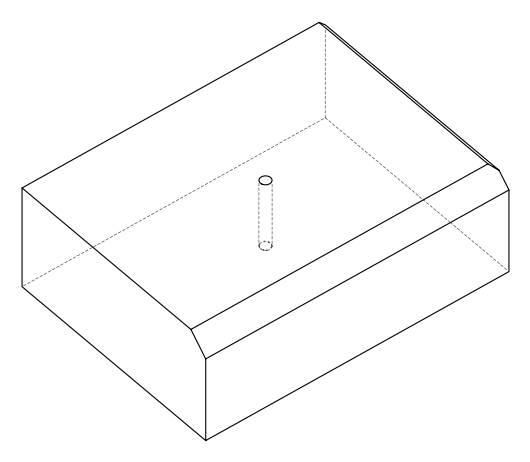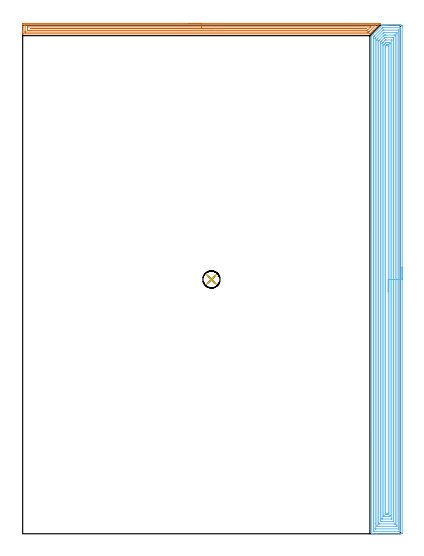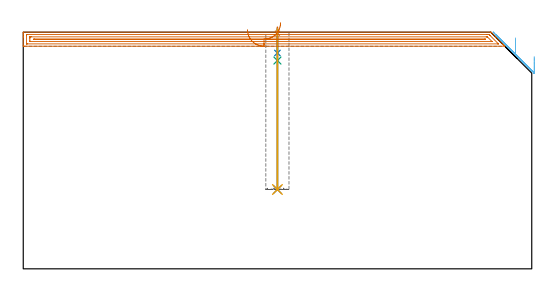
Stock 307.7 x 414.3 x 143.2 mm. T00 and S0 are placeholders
(PLAN: 7 operations, 5 tool changes, 40.8 min)
(1 SPOT_DRILL | STEP1POCKET | NXT0321_9005460120000 | 0.03 min | 3 mm3)
(2 DRILL_BLIND_HOLE_INTO_CENTER | STEP1POCKET | NXT0301_055 | 0.06 min | 635 mm3)
(3 GUN_DRILL_BLIND_HOLE | STEP1POCKET | UGT0307_005 | 0.43 min | 4427 mm3)
(4 DRILL_TO_ENLARGE_BLIND_HOLE | STEP1POCKET | UGT0301_374 | 0.39 min | 7537 mm3)
(5 BORE_BLIND_HOLE | STEP1POCKET | UGT0332_064 | 0.39 min | 2017 mm3)
(6 AREA_MILL | FG_CHAMFER_SURFACE | UGT0205_001 | 30.13 min | 127403 mm3)
(7 AREA_MILL_1 | FG_CHAMFER_SURFACE_1 | UGT0205_001 | 9.34 min | 10322 mm3)
(TOOL NXT0321_9005460120000 | NC Spot Drill, 142deg, 12mm, Carbide, Uncoated | D12 PA142 FL30 Z2)
(TOOL NXT0301_055 | Carbide Drill 8.4mm [860.1-0840-042A1-MM 2214] | D8.4 PA140 FL61 Z2)
(TOOL UGT0307_005 | Gun Drill 8.3 mm | D8.3 PA130 FL24 Z1)
(TOOL UGT0301_374 | Twist Drill Flat Bottom 13 mm | D13 PA180 FL101 Z2)
(TOOL UGT0332_064 | 14 mm Boring Bar Slip Fit | D14)
(TOOL UGT0205_001 | Chamfer Mill 20 x 3 x 45 deg. | D20 FL50 Z2)
(OP 1 SPOT_DRILL)
G17 G21 G94 G90
T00 M6
G54
G17 G0 G90 X153.8 Y207.2 S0 M3
G43 Z153.2 H0
G94 G81 G98 Z142.589 F250. R146.2
G80
M5
M2
(OP 2 DRILL_BLIND_HOLE_INTO_CENTER)
G17 G21 G94 G90
T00 M6
G54
G17 G0 G90 X153.8 Y207.2 S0 M3
G43 Z153.2 H1
G94 G81 G98 Z130.6 F250. R145.2
G80
M5
M2
(OP 3 GUN_DRILL_BLIND_HOLE)
G17 G21 G94 G90
T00 M6
G54
G17 G0 G90 X153.8 Y207.2 M8
G43 Z153.2 H0
Z140.525
S716 M3
G94 G1 Z126.025 F125. M26
G4 X.084
Z48. F250.
G4 X.084
G0 Z48.1
M5
M9
Z140.525
Z153.2
M2
(OP 4 DRILL_TO_ENLARGE_BLIND_HOLE)
G17 G21 G94 G90
T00 M6
G54
G17 G0 G90 X153.8 Y207.2 S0 M3
G43 Z153.2 H0
G94 G73 G98 Z48. F250. Q11.9 R145.2
G80
M5
M2
(OP 5 BORE_BLIND_HOLE)
G17 G21 G94 G90
T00 M6
G54
G17 G0 G90 X153.8 Y207.2 S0 M3
G43 Z153.2 H0
G94 G85 G98 Z48. F250. R145.2
G80
M5
M2
(OP 6 AREA_MILL)
G17 G21 G94 G90
T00 M6
G54
G17 G0 G90 X309.2 Y217.15 S1061 M3
G43 Z153.2 H0
Z128.4
G94 G1 Y217.112 Z127.528 F250.
Y216.998 Z126.664
Y216.809 Z125.812
Y216.547 Z124.98
Y216.213 Z124.174
Y215.81 Z123.4
Y215.342 Z122.664
Y214.81 Z121.972
Y214.221 Z121.329
Y213.578 Z120.74
Y212.886 Z120.208
Y212.15 Z119.74
Y211.376 Z119.337
Y210.57 Z119.003
Y209.738 Z118.741
Y208.887 Z118.552
Y208.022 Z118.438
Y207.15 Z118.4
Y1.039
X309.199 Y0.628 Z118.401
X309.195 Y0.15 Z118.403
X309.192 Y0.009 Z118.406
X308.724 Y0. Z118.874
X288.146 Z139.449
X285.76 Z141.835
X285.046 Z142.554
X284.785 Z142.815
X284.414 Z143.177
X284.403 Y0.007 Z143.188
X284.4 Y0.181 Z143.2
Y405.626
X284.403 Y405.795 Z143.189
X284.45 Y405.848 Z143.146
X284.578 Y405.978 Z143.022
X285.76 Y407.161 Z141.838
X285.884 Y407.284 Z141.716
X292.896 Y414.296 Z134.703
X292.9 Y414.297 Z134.699
X292.963 Y414.3 Z134.636
X293.539 Z134.061
X293.879 Z133.721
X294.592 Z133.004
X295.832 Z131.765
X297.242 Z130.354
X308.104 Z119.494
X308.724 Y414.295 Z118.874
X309.192 Y414.291 Z118.406
X309.195 Y414.15 Z118.403
X309.199 Y413.672 Z118.401
X309.2 Y413.19 Z118.4
Y207.15
X307.786 Z119.814
X307.785 Y2.472 Z119.815
X307.784 Y2.416 Z119.816
X307.772 Y2.01 Z119.828
X307.366 Y2.002 Z120.234
X306.957 Y2.001 Z120.643
X306.485 Y2. Z121.115
X286.643 Y2.001 Z140.957
X286.168 Y2.003 Z141.432
X285.929 Y2.01 Z141.671
X285.821 Y2.027 Z141.779
X285.815 Y2.36 Z141.785
Y2.416
X285.814 Y403.838 Z141.786
X285.819 Y404.672 Z141.781
X285.821 Y404.732 Z141.779
X286.221 Y405.159 Z141.379
X286.643 Y405.593 Z140.957
X286.659 Y405.61 Z140.941
X292.934 Y411.884 Z134.666
X293.328 Y412.27 Z134.272
X293.352 Y412.29 Z134.248
X293.401 Y412.294 Z134.199
X293.503 Y412.298 Z134.097
X293.709 Y412.3 Z133.891
X294.181 Z133.419
X306.957 Z120.643
X307.432 Y412.297 Z120.168
X307.671 Y412.29 Z119.929
X307.779 Y412.273 Z119.821
X307.785 Y411.94 Z119.815
Y411.884
X307.786 Y207.15 Z119.814
X306.372 Z121.228
X306.371 Y4.797 Z121.229
X306.37 Y4.204 Z121.23
X306.368 Y4.053 Z121.232
X306.365 Y4.019 Z121.235
X306.362 Y4.01 Z121.238
X306.342 Y4.007 Z121.258
X306.274 Y4.001 Z121.326
X287.727 Y4. Z139.873
X287.526 Y4.001 Z140.074
X287.325 Y4.003 Z140.275
X287.268 Y4.006 Z140.332
X287.238 Y4.01 Z140.362
X287.235 Y4.025 Z140.365
X287.231 Y4.103 Z140.369
X287.229 Y4.204 Z140.371
X287.228 Y8.206 Z140.372
X287.229 Y403.245 Z140.371
X287.231 Y403.542 Z140.369
X287.234 Y403.689 Z140.366
X287.235 Y403.722 Z140.365
X287.263 Y403.754 Z140.337
X287.339 Y403.838 Z140.261
X287.432 Y403.933 Z140.168
X287.526 Y404.027 Z140.074
X293.653 Y410.153 Z133.947
X293.709 Y410.206 Z133.891
X293.797 Y410.286 Z133.803
X293.88 Y410.29 Z133.72
X294.05 Y410.295 Z133.55
X294.391 Y410.3 Z133.209
X306.074 Y410.299 Z121.526
X306.275 Y410.297 Z121.325
X306.332 Y410.294 Z121.268
X306.362 Y410.29 Z121.238
X306.365 Y410.275 Z121.235
X306.369 Y410.197 Z121.231
X306.37 Y410.096 Z121.23
X306.372 Y406.045 Z121.228
Y207.15
X304.957 Z122.643
Y6.886
X304.954 Y6.231 Z122.646
X304.951 Y6.018 Z122.65
X304.745 Y6.01 Z122.855
X304.307 Y6. Z123.293
X289.284 Z138.316
X288.854 Y6.008 Z138.746
X288.65 Y6.014 Z138.95
X288.647 Y6.132 Z138.953
X288.643 Y6.649 Z138.957
Y401.813
X288.646 Y402.05 Z138.954
X288.655 Y402.695 Z138.945
X288.894 Y402.944 Z138.706
X289.094 Y403.145 Z138.506
X289.293 Y403.344 Z138.307
X293.709 Y407.76 Z133.891
X293.983 Y408.03 Z133.617
X294.189 Y408.229 Z133.411
X294.266 Y408.29 Z133.334
X294.373 Y408.295 Z133.227
X294.592 Y408.3 Z133.008
X304.316 Z123.284
X304.746 Y408.292 Z122.854
X304.95 Y408.286 Z122.65
X304.953 Y408.168 Z122.647
X304.957 Y407.651 Z122.643
Y207.15
X303.543 Z124.057
Y8.433
X303.54 Y8.192 Z124.06
X303.536 Y8.033 Z124.064
X303.533 Y8.008 Z124.067
X303.527 Y8.006 Z124.073
X303.507 Y8.003 Z124.093
X303.424 Y8.001 Z124.176
X303.207 Y8. Z124.393
X290.841 Z136.759
X290.176 Y8.004 Z137.424
X290.081 Y8.007 Z137.519
X290.071 Y8.009 Z137.529
X290.064 Y8.027 Z137.536
X290.061 Y8.152 Z137.539
X290.058 Y8.313 Z137.542
X290.057 Y8.554 Z137.543
Y8.674
X290.058 Y401.276 Z137.542
X290.059 Y401.397 Z137.541
X290.064 Y401.633 Z137.536
X290.176 Y401.766 Z137.424
X290.313 Y401.911 Z137.287
X290.449 Y402.05 Z137.151
X294.024 Y405.626 Z133.576
X294.311 Y405.91 Z133.289
X294.592 Y406.185 Z133.008
X294.703 Y406.29 Z132.897
X294.814 Y406.295 Z132.786
X295.475 Y406.299 Z132.125
X295.693 Y406.3 Z131.907
X302.759 Z124.841
X303.424 Y406.296 Z124.176
X303.519 Y406.293 Z124.081
X303.529 Y406.291 Z124.071
X303.536 Y406.273 Z124.064
X303.539 Y406.147 Z124.061
X303.542 Y405.987 Z124.058
X303.543 Y405.746 Z124.057
Y405.626
Y207.15
X302.129 Z125.471
Y10.104
X302.127 Y10.045 Z125.473
X302.125 Y10.016 Z125.475
X302.123 Y10.01 Z125.477
X302.11 Y10.004 Z125.49
X301.658 Y10.001 Z125.942
X301.231 Y10. Z126.369
X291.942 Y10.001 Z135.658
X291.511 Y10.004 Z136.089
X291.479 Y10.01 Z136.121
X291.476 Y10.04 Z136.124
X291.473 Y10.462 Z136.127
X291.471 Y10.939 Z136.129
Y11.356
Y399.844
X291.473 Y400.262 Z136.127
X291.476 Y400.5 Z136.124
X291.478 Y400.614 Z136.122
X291.534 Y400.675 Z136.066
X291.942 Y401.094 Z135.658
X291.973 Y401.125 Z135.627
X294.686 Y403.838 Z132.914
X295.087 Y404.231 Z132.513
X295.141 Y404.282 Z132.459
X295.247 Y404.29 Z132.353
X295.475 Y404.294 Z132.125
X295.903 Y404.299 Z131.697
X301.658 Z125.942
X302.089 Y404.296 Z125.511
X302.121 Y404.29 Z125.479
X302.124 Y404.261 Z125.476
X302.127 Y403.838 Z125.473
X302.129 Y403.361 Z125.471
Y402.944
Y207.15
X300.715 Z126.885
Y12.25
X300.713 Y12.042 Z126.887
X300.711 Y12.018 Z126.889
X300.709 Y12.012 Z126.891
X300.681 Y12.009 Z126.919
X300.55 Y12.003 Z127.05
X300.385 Y12.001 Z127.215
X300.138 Y12. Z127.462
X292.959 Y12.001 Z134.641
X292.929 Y12.002 Z134.671
X292.899 Y12.007 Z134.701
X292.892 Y12.011 Z134.708
X292.889 Y12.02 Z134.711
X292.887 Y12.053 Z134.713
X292.885 Y12.189 Z134.715
Y12.25
X292.886 Y399.306 Z134.714
X292.887 Y399.368 Z134.713
X292.892 Y399.571 Z134.708
X293.02 Y399.711 Z134.58
X293.193 Y399.89 Z134.407
X293.559 Y400.262 Z134.041
X293.634 Y400.337 Z133.966
X295.347 Y402.05 Z132.253
X295.412 Y402.114 Z132.188
X295.475 Y402.176 Z132.125
X295.562 Y402.257 Z132.038
X295.597 Y402.288 Z132.003
X295.635 Y402.291 Z131.965
X295.793 Y402.296 Z131.807
X296.112 Y402.3 Z131.488
X300.641 Y402.299 Z126.959
X300.671 Y402.298 Z126.929
X300.701 Y402.293 Z126.899
X300.708 Y402.289 Z126.892
X300.711 Y402.28 Z126.889
X300.713 Y402.247 Z126.887
X300.715 Y402.111 Z126.885
Y402.05
Y207.15
X299.3 Z128.3
Y14.932
X299.299 Y14.638 Z128.301
X299.293 Y14.038 Z128.307
X299.043 Y14.003 Z128.557
X299.008 Y14.002 Z128.592
X298.163 Y14. Z129.437
X295.513 Z132.087
X294.628 Y14.001 Z132.972
X294.592 Y14.005 Z133.008
X294.307 Y14.038 Z133.293
X294.303 Y14.331 Z133.297
X294.3 Y14.932 Z133.3
Y15.228
Y397.875
X294.305 Y398.474 Z133.295
X294.307 Y398.543 Z133.293
X294.349 Y398.593 Z133.251
X294.409 Y398.659 Z133.191
X294.592 Y398.845 Z133.008
X295.475 Y399.728 Z132.125
X295.743 Y399.991 Z131.857
X296.02 Y400.262 Z131.58
X296.323 Y400.298 Z131.277
X298.087 Y400.3 Z129.513
X298.972 Y400.299 Z128.628
X299.008 Y400.295 Z128.592
X299.293 Y400.262 Z128.307
X299.297 Y399.969 Z128.303
X299.3 Y399.368 Z128.3
Y399.072
Y207.15
X297.886 Z129.714
Y16.72
X297.884 Y16.07 Z129.716
X297.882 Y16.026 Z129.718
X297.88 Y16.01 Z129.72
X297.864 Y16.008 Z129.736
X297.775 Y16.003 Z129.825
X297.597 Y16.001 Z130.003
X297.242 Y16. Z130.358
X296.187 Z131.413
X295.931 Y16.002 Z131.669
X295.803 Y16.005 Z131.797
X295.74 Y16.01 Z131.86
X295.72 Y16.015 Z131.88
X295.719 Y16.035 Z131.881
X295.715 Y16.478 Z131.885
X295.714 Y16.72 Z131.886
Y17.373
Y396.686
X295.716 Y397.336 Z131.884
X295.719 Y397.458 Z131.881
X295.722 Y397.514 Z131.878
X295.781 Y397.58 Z131.819
X296.07 Y397.872 Z131.53
X296.358 Y398.159 Z131.242
X296.464 Y398.259 Z131.136
X296.493 Y398.285 Z131.107
X296.538 Y398.292 Z131.062
X297.242 Y398.299 Z130.358
X297.414 Y398.3 Z130.186
X297.669 Y398.298 Z129.931
X297.797 Y398.295 Z129.803
X297.86 Y398.29 Z129.74
X297.88 Y398.285 Z129.72
X297.881 Y398.265 Z129.719
X297.885 Y397.822 Z129.715
X297.886 Y397.58 Z129.714
Y396.927
Y207.15
Y206.278 Z129.752
Y205.414 Z129.866
Y204.562 Z130.054
Y203.73 Z130.317
Y202.924 Z130.651
Y202.15 Z131.053
Y201.414 Z131.522
Y200.722 Z132.053
Y200.079 Z132.643
Y199.49 Z133.286
Y198.959 Z133.978
Y198.49 Z134.714
Y198.087 Z135.488
Y197.753 Z136.294
Y197.491 Z137.126
Y197.302 Z137.977
Y197.188 Z138.842
Y197.15 Z139.714
G0 Z153.2
M5
M2
(OP 7 AREA_MILL_1)
G17 G21 G94 G90
T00 M6
G54
G17 G0 G90 X135.7 Y415.8 S1061 M3
G43 Z153.2 H0
Z144.7
G94 G1 X135.738 Z143.828 F250.
X135.852 Z142.963
X136.041 Z142.112
X136.303 Z141.28
X136.637 Z140.474
X137.04 Z139.7
X137.509 Z138.964
X138.04 Z138.272
X138.629 Z137.629
X139.272 Z137.04
X139.964 Z136.508
X140.7 Z136.04
X141.474 Z135.637
X142.28 Z135.303
X143.112 Z135.041
X143.964 Z134.852
X144.828 Z134.738
X145.7 Z134.7
X291.271 Y415.799
X291.306 Y415.797
X291.389 Y415.789 Z134.703
X291.354 Y415.752 Z134.742
X291.235 Y415.634 Z134.864
X291.078 Y415.476 Z135.019
X290.925 Y415.324 Z135.173
X290.789 Y415.188 Z135.31
X290.642 Y415.039 Z135.456
X290.499 Y414.898 Z135.6
X290.342 Y414.741 Z135.756
X290.205 Y414.603 Z135.893
X285.878 Y410.278 Z140.222
X283.2 Y407.599 Z142.9
X282.97 Y407.371 Z143.125
X282.894 Y407.303 Z143.189
X282.753 Y407.3 Z143.2
X0.165
X0.01 Y407.302 Z143.188
X0.003 Y407.417 Z143.075
X0. Y407.539 Z142.96
Y407.853 Z142.646
Y408.497 Z141.998
Y409.691 Z140.806
Y410.241 Z140.252
Y415.2 Z135.297
X0.004 Y415.476 Z135.022
X0.01 Y415.793 Z134.704
X0.282 Y415.797 Z134.701
X0.611 Y415.8 Z134.7
X145.7
Y414.386 Z136.114
X287.02 Y414.385 Z136.115
X287.217
X287.444 Y414.382 Z136.118
X287.511 Y414.379 Z136.121
X287.483 Y414.344 Z136.156
X287.317 Y414.171 Z136.329
X287.217 Y414.068 Z136.432
X282.519 Y409.369 Z141.131
X282.191 Y409.046 Z141.454
X281.86 Y408.721 Z141.779
X281.633 Y408.718 Z141.782
X280.968 Y408.715 Z141.785
X280.745 Y408.714 Z141.786
X2.174
X2.049 Y408.716 Z141.784
X2.019 Y408.718 Z141.782
X2.011 Y408.721 Z141.779
X2.007 Y408.727 Z141.773
X2.003 Y408.754 Z141.746
X2.001 Y408.884 Z141.616
X2. Y414.118 Z136.382
X2.003 Y414.248 Z136.252
X2.007 Y414.351 Z136.149
X2.01 Y414.378 Z136.122
X2.022 Y414.38 Z136.12
X2.062 Y414.382 Z136.118
X2.397 Y414.385 Z136.115
X2.62 Y414.386 Z136.114
X145.7
Y412.972 Z137.528
X283.531 Y412.971 Z137.529
X283.57
X283.646 Y412.967 Z137.533
X283.651 Y412.966 Z137.534
X283.65 Y412.958 Z137.542
X283.646 Y412.947 Z137.553
X283.602 Y412.902 Z137.598
X283.559 Y412.859 Z137.641
X280.941 Y410.241 Z140.259
X280.841 Y410.152 Z140.348
X280.811 Y410.135 Z140.365
X280.691 Y410.132 Z140.368
X280.537 Y410.13 Z140.37
X280.306 Y410.129 Z140.371
X280.19 Y410.128 Z140.372
X5.075
X4.297 Y410.129 Z140.371
X4.183 Y410.131 Z140.369
X4.068 Y410.135 Z140.365
X4.01 Y410.141 Z140.359
X4.006 Y410.182 Z140.318
X4.003 Y410.241 Z140.259
X4.001 Y410.419 Z140.081
X4. Y411.292 Z139.208
Y412.164 Z138.336
X4.005 Y412.859 Z137.641
X4.008 Y412.947 Z137.553
X4.01 Y412.964 Z137.536
X4.03 Y412.967 Z137.533
X4.069 Y412.97 Z137.53
X4.183 Y412.971 Z137.529
X145.7 Y412.972 Z137.528
Y411.557 Z138.943
X279.622 Y411.556 Z138.944
X279.635 Y411.555 Z138.945
X279.674 Y411.551 Z138.949
X279.629 Y411.549 Z138.951
X279.197 Y411.543 Z138.957
X279.182
X6.422
X6.407 Y411.544 Z138.956
X6.319 Y411.549 Z138.951
X6.413 Y411.552 Z138.948
X6.846 Y411.557 Z138.943
X6.861
X145.7
X146.572 Z138.981
X147.437 Z139.095
X148.288 Z139.283
X149.12 Z139.546
X149.926 Z139.88
X150.7 Z140.282
X151.436 Z140.751
X152.128 Z141.282
X152.771 Z141.872
X153.36 Z142.515
X153.892 Z143.207
X154.36 Z143.943
X154.763 Z144.716
X155.097 Z145.522
X155.359 Z146.354
X155.548 Z147.206
X155.662 Z148.071
X155.7 Z148.943
G0 Z153.2
M5
M2
